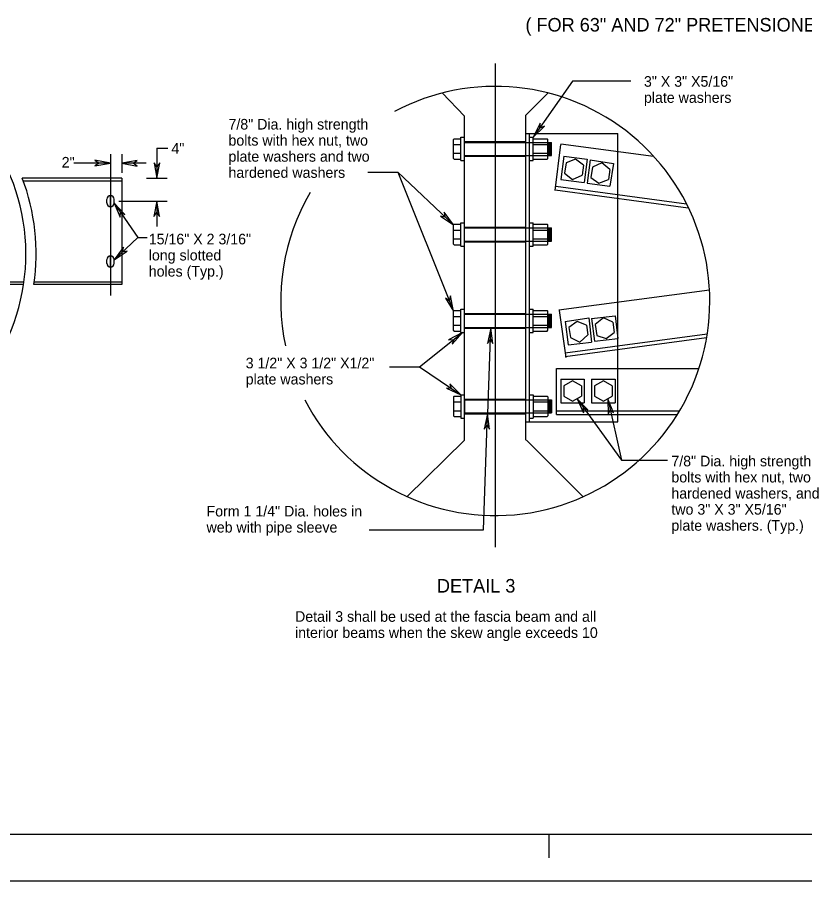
# Model space of a CAD drawing. Extents: x 499999.87 to 500002.82, y 499999.96 to 500001.79.
# Drawn here: x 500000.951 to 500001.658, y 499999.958 to 500000.733 of the extents above; entities that cross this region are included whole.
import ezdxf

# ---------------------------------------------------------------- set-up
doc = ezdxf.new("R2010")
doc.units = 0
doc.layers.add('1', color=7, linetype='Continuous')
doc.layers.add('2', color=7, linetype='Continuous')

msp = doc.modelspace()

# ---------------------------------------------------------------- linework, layer by layer
at = {"layer": '1'}
for p, q in [((500001.37992, 500000.6916), (500001.37992, 500000.25755)), ((500001.44948, 500000.67552), (500001.41404, 500000.62533)), ((500001.50164, 500000.67552), (500001.44948, 500000.67552)), ((500001.34318, 500000.62402), (500001.34252, 500000.62336)), ((500001.34252, 500000.6063), (500001.34252, 500000.62336)), ((500001.34318, 500000.62402), (500001.34908, 500000.62402)), ((500001.34908, 500000.60433), (500001.34908, 500000.62533)), ((500001.34908, 500000.62533), (500001.35236, 500000.62533)), ((500001.41076, 500000.62533), (500001.41404, 500000.62533)), ((500001.41404, 500000.60433), (500001.41404, 500000.62533)), ((500001.41404, 500000.62402), (500001.42651, 500000.62402)), ((500001.42717, 500000.62336), (500001.42651, 500000.62402)), ((500001.42717, 500000.6063), (500001.42717, 500000.62336)), ((500001.07644, 500000.61549), (500001.07644, 500000.58858)), ((500001.07644, 500000.61549), (500001.08629, 500000.61549)), ((500001.34252, 500000.61877), (500001.34908, 500000.61877)), ((500001.35236, 500000.62139), (500001.40748, 500000.62139)), ((500001.35236, 500000.60827), (500001.35236, 500000.62139)), ((500001.35236, 500000.62073), (500001.42717, 500000.62073)), ((500001.41404, 500000.61877), (500001.42717, 500000.61877)), ((500001.42717, 500000.62073), (500001.43045, 500000.62073)), ((500001.42782, 500000.60892), (500001.42782, 500000.62073)), ((500001.42848, 500000.60892), (500001.42848, 500000.62073)), ((500001.42913, 500000.60892), (500001.42913, 500000.62073)), ((500001.42979, 500000.60892), (500001.42979, 500000.62073)), ((500001.43045, 500000.60892), (500001.43045, 500000.62073)), ((500001.03478, 500000.61024), (500001.03478, 500000.48327)), ((500001.04495, 500000.61024), (500001.04495, 500000.5935)), ((500001.34252, 500000.61089), (500001.34908, 500000.61089)), ((500001.35236, 500000.60892), (500001.42717, 500000.60892)), ((500001.35236, 500000.60827), (500001.40748, 500000.60827)), ((500001.41404, 500000.61089), (500001.42717, 500000.61089)), ((500001.42717, 500000.60892), (500001.43045, 500000.60892)), ((500001.4416, 500000.60827), (500001.43898, 500000.58727)), ((500001.4416, 500000.60827), (500001.4626, 500000.60564)), ((500001.03478, 500000.60203), (500001.00197, 500000.60203)), ((500001.06693, 500000.60203), (500001.04495, 500000.60203)), ((500001.34318, 500000.60564), (500001.34252, 500000.6063)), ((500001.34318, 500000.60564), (500001.34908, 500000.60564)), ((500001.34908, 500000.60433), (500001.35236, 500000.60433)), ((500001.41076, 500000.60433), (500001.41404, 500000.60433)), ((500001.41404, 500000.60564), (500001.42651, 500000.60564)), ((500001.42651, 500000.60564), (500001.42717, 500000.6063)), ((500001.44357, 500000.60236), (500001.44226, 500000.59318)), ((500001.4521, 500000.60564), (500001.44357, 500000.60236)), ((500001.45932, 500000.60039), (500001.4521, 500000.60564)), ((500001.45932, 500000.60039), (500001.45801, 500000.59121)), ((500001.4626, 500000.60564), (500001.45997, 500000.58465)), ((500001.46522, 500000.60499), (500001.4626, 500000.58399)), ((500001.46522, 500000.60499), (500001.48622, 500000.60171)), ((500001.47572, 500000.60236), (500001.46719, 500000.59843)), ((500001.48294, 500000.59646), (500001.47572, 500000.60236)), ((500001.48622, 500000.60171), (500001.48294, 500000.58136)), ((500001.26575, 500000.59383), (500001.29265, 500000.59383)), ((500001.29265, 500000.59383), (500001.34252, 500000.54659)), ((500001.29265, 500000.59383), (500001.34252, 500000.46916)), ((500001.44226, 500000.59318), (500001.44948, 500000.58727)), ((500001.44948, 500000.58727), (500001.45801, 500000.59121)), ((500001.46719, 500000.59843), (500001.46588, 500000.58924)), ((500001.48294, 500000.59646), (500001.48163, 500000.58727)), ((500001.04495, 500000.58858), (500000.95571, 500000.58858)), ((500001.04495, 500000.58596), (500000.95669, 500000.58596)), ((500001.04495, 500000.58858), (500001.04495, 500000.49311)), ((500001.06726, 500000.58858), (500001.08563, 500000.58858)), ((500001.43898, 500000.58727), (500001.45997, 500000.58465)), ((500001.4626, 500000.58399), (500001.48294, 500000.58136)), ((500001.46588, 500000.58924), (500001.4731, 500000.58399)), ((500001.4731, 500000.58399), (500001.48163, 500000.58727)), ((500001.0315, 500000.56627), (500001.0315, 500000.56955)), ((500001.03478, 500000.56266), (500001.03478, 500000.57283)), ((500001.03806, 500000.56627), (500001.03806, 500000.56955)), ((500001.04232, 500000.56791), (500001.08563, 500000.56791)), ((500001.07644, 500000.56791), (500001.07644, 500000.54528)), ((500001.03806, 500000.56627), (500001.05938, 500000.53543)), ((500001.34318, 500000.54724), (500001.34252, 500000.54659)), ((500001.34252, 500000.52953), (500001.34252, 500000.54659)), ((500001.34318, 500000.54724), (500001.34908, 500000.54724)), ((500001.34908, 500000.52756), (500001.34908, 500000.54856)), ((500001.34908, 500000.54856), (500001.35236, 500000.54856)), ((500001.35236, 500000.54462), (500001.40748, 500000.54462)), ((500001.35236, 500000.5315), (500001.35236, 500000.54462)), ((500001.41076, 500000.54856), (500001.41404, 500000.54856)), ((500001.41404, 500000.52756), (500001.41404, 500000.54856)), ((500001.41404, 500000.54724), (500001.42651, 500000.54724)), ((500001.42717, 500000.54659), (500001.42651, 500000.54724)), ((500001.42717, 500000.52953), (500001.42717, 500000.54659)), ((500001.34252, 500000.54199), (500001.34908, 500000.54199)), ((500001.35236, 500000.54396), (500001.42717, 500000.54396)), ((500001.41404, 500000.54199), (500001.42717, 500000.54199)), ((500001.42717, 500000.54396), (500001.43045, 500000.54396)), ((500001.42782, 500000.53215), (500001.42782, 500000.54396)), ((500001.42848, 500000.53215), (500001.42848, 500000.54396)), ((500001.42913, 500000.53215), (500001.42913, 500000.54396)), ((500001.42979, 500000.53215), (500001.42979, 500000.54396)), ((500001.43045, 500000.53215), (500001.43045, 500000.54396)), ((500001.05938, 500000.53543), (500001.03806, 500000.51542)), ((500001.05938, 500000.53543), (500001.06791, 500000.53543)), ((500001.34252, 500000.53412), (500001.34908, 500000.53412)), ((500001.34318, 500000.52887), (500001.34252, 500000.52953)), ((500001.34318, 500000.52887), (500001.34908, 500000.52887)), ((500001.35236, 500000.53215), (500001.42717, 500000.53215)), ((500001.35236, 500000.5315), (500001.40748, 500000.5315)), ((500001.41404, 500000.53412), (500001.42717, 500000.53412)), ((500001.41404, 500000.52887), (500001.42651, 500000.52887)), ((500001.42651, 500000.52887), (500001.42717, 500000.52953)), ((500001.42717, 500000.53215), (500001.43045, 500000.53215)), ((500001.34908, 500000.52756), (500001.35236, 500000.52756)), ((500001.41076, 500000.52756), (500001.41404, 500000.52756)), ((500001.0315, 500000.51214), (500001.0315, 500000.51542)), ((500001.03478, 500000.50853), (500001.03478, 500000.5187)), ((500001.03806, 500000.51214), (500001.03806, 500000.51542)), ((500000.95702, 500000.49541), (500000.80873, 500000.49541)), ((500000.95669, 500000.49311), (500000.80873, 500000.49311)), ((500001.04495, 500000.49311), (500000.96621, 500000.49311)), ((500001.04495, 500000.49541), (500000.96654, 500000.49541)), ((500001.34318, 500000.46982), (500001.34252, 500000.46916)), ((500001.34252, 500000.4521), (500001.34252, 500000.46916)), ((500001.34318, 500000.46982), (500001.34908, 500000.46982)), ((500001.34908, 500000.45013), (500001.34908, 500000.47113)), ((500001.34908, 500000.47113), (500001.35236, 500000.47113)), ((500001.35236, 500000.46719), (500001.40748, 500000.46719)), ((500001.35236, 500000.45407), (500001.35236, 500000.46719)), ((500001.41076, 500000.47113), (500001.41404, 500000.47113)), ((500001.41404, 500000.45013), (500001.41404, 500000.47113)), ((500001.41404, 500000.46982), (500001.42651, 500000.46982)), ((500001.42717, 500000.46916), (500001.42651, 500000.46982)), ((500001.42717, 500000.4521), (500001.42717, 500000.46916)), ((500001.34252, 500000.46457), (500001.34908, 500000.46457)), ((500001.35236, 500000.46654), (500001.42717, 500000.46654)), ((500001.41404, 500000.46457), (500001.42717, 500000.46457)), ((500001.42717, 500000.46654), (500001.43045, 500000.46654)), ((500001.42782, 500000.45472), (500001.42782, 500000.46654)), ((500001.42848, 500000.45472), (500001.42848, 500000.46654)), ((500001.42913, 500000.45472), (500001.42913, 500000.46654)), ((500001.42979, 500000.45472), (500001.42979, 500000.46654)), ((500001.43045, 500000.45472), (500001.43045, 500000.46654)), ((500001.44291, 500000.45997), (500001.46391, 500000.46325)), ((500001.44291, 500000.45997), (500001.44554, 500000.43898)), ((500001.45341, 500000.45997), (500001.44619, 500000.45472)), ((500001.46194, 500000.45669), (500001.45341, 500000.45997)), ((500001.46391, 500000.46325), (500001.46654, 500000.4416)), ((500001.46654, 500000.4626), (500001.48753, 500000.46522)), ((500001.46654, 500000.4626), (500001.46916, 500000.44226)), ((500001.47703, 500000.46325), (500001.46982, 500000.45735)), ((500001.48556, 500000.45932), (500001.47703, 500000.46325)), ((500001.48556, 500000.45932), (500001.48688, 500000.45013)), ((500001.48753, 500000.46522), (500001.49016, 500000.44488)), ((500001.34252, 500000.45669), (500001.34908, 500000.45669)), ((500001.34318, 500000.45144), (500001.34252, 500000.4521)), ((500001.34318, 500000.45144), (500001.34908, 500000.45144)), ((500001.35236, 500000.45472), (500001.42717, 500000.45472)), ((500001.35236, 500000.45407), (500001.40748, 500000.45407)), ((500001.37336, 500000.3773), (500001.37598, 500000.45407)), ((500001.41404, 500000.45669), (500001.42717, 500000.45669)), ((500001.41404, 500000.45144), (500001.42651, 500000.45144)), ((500001.42651, 500000.45144), (500001.42717, 500000.4521)), ((500001.42717, 500000.45472), (500001.43045, 500000.45472)), ((500001.44619, 500000.45472), (500001.44751, 500000.44554)), ((500001.46194, 500000.45669), (500001.46325, 500000.44816)), ((500001.46982, 500000.45735), (500001.47113, 500000.44751)), ((500001.31201, 500000.41929), (500001.35072, 500000.45013)), ((500001.34908, 500000.45013), (500001.35236, 500000.45013)), ((500001.41076, 500000.45013), (500001.41404, 500000.45013)), ((500001.44751, 500000.44554), (500001.45604, 500000.4416)), ((500001.45604, 500000.4416), (500001.46325, 500000.44816)), ((500001.46916, 500000.44226), (500001.49016, 500000.44488)), ((500001.47113, 500000.44751), (500001.47966, 500000.44488)), ((500001.47966, 500000.44488), (500001.48688, 500000.45013)), ((500001.44554, 500000.43898), (500001.46654, 500000.4416)), ((500001.2851, 500000.41929), (500001.31201, 500000.41929)), ((500001.31201, 500000.41929), (500001.34908, 500000.39436)), ((500001.43898, 500000.40814), (500001.43898, 500000.38714)), ((500001.43898, 500000.40814), (500001.45997, 500000.40814)), ((500001.44948, 500000.40682), (500001.4416, 500000.40223)), ((500001.45735, 500000.40223), (500001.44948, 500000.40682)), ((500001.45997, 500000.40814), (500001.45997, 500000.38714)), ((500001.46654, 500000.40814), (500001.46654, 500000.38714)), ((500001.46654, 500000.40814), (500001.48753, 500000.40814)), ((500001.47703, 500000.40682), (500001.46916, 500000.40223)), ((500001.48491, 500000.40223), (500001.47703, 500000.40682)), ((500001.48753, 500000.40814), (500001.48753, 500000.38714)), ((500001.4416, 500000.40223), (500001.4416, 500000.39304)), ((500001.45735, 500000.40223), (500001.45735, 500000.39304)), ((500001.46916, 500000.40223), (500001.46916, 500000.39304)), ((500001.48491, 500000.40223), (500001.48491, 500000.39304)), ((500001.34318, 500000.39304), (500001.34252, 500000.39239)), ((500001.34252, 500000.39239), (500001.34252, 500000.37533)), ((500001.34318, 500000.39304), (500001.34908, 500000.39304)), ((500001.34908, 500000.39436), (500001.34908, 500000.37336)), ((500001.34908, 500000.39436), (500001.35236, 500000.39436)), ((500001.35236, 500000.39042), (500001.40748, 500000.39042)), ((500001.35236, 500000.39042), (500001.35236, 500000.3773)), ((500001.35236, 500000.38976), (500001.42717, 500000.38976)), ((500001.41076, 500000.39436), (500001.41404, 500000.39436)), ((500001.41404, 500000.39436), (500001.41404, 500000.37336)), ((500001.41404, 500000.39304), (500001.42651, 500000.39304)), ((500001.42651, 500000.39304), (500001.42717, 500000.39239)), ((500001.42717, 500000.39239), (500001.42717, 500000.37533)), ((500001.42717, 500000.38976), (500001.43045, 500000.38976)), ((500001.42782, 500000.38976), (500001.42782, 500000.37795)), ((500001.42848, 500000.38976), (500001.42848, 500000.37795)), ((500001.42913, 500000.38976), (500001.42913, 500000.37795)), ((500001.42979, 500000.38976), (500001.42979, 500000.37795)), ((500001.43045, 500000.38976), (500001.43045, 500000.37795)), ((500001.4416, 500000.39304), (500001.44948, 500000.38845)), ((500001.44948, 500000.38845), (500001.45735, 500000.39304)), ((500001.45341, 500000.39075), (500001.49344, 500000.33563)), ((500001.46916, 500000.39304), (500001.47703, 500000.38845)), ((500001.47703, 500000.38845), (500001.48491, 500000.39304)), ((500001.48097, 500000.39075), (500001.49344, 500000.33563)), ((500001.34252, 500000.3878), (500001.34908, 500000.3878)), ((500001.41404, 500000.3878), (500001.42717, 500000.3878)), ((500001.43898, 500000.38714), (500001.45997, 500000.38714)), ((500001.46654, 500000.38714), (500001.48753, 500000.38714)), ((500001.34252, 500000.37992), (500001.34908, 500000.37992)), ((500001.34318, 500000.37467), (500001.34252, 500000.37533)), ((500001.34318, 500000.37467), (500001.34908, 500000.37467)), ((500001.35236, 500000.37795), (500001.42717, 500000.37795)), ((500001.35236, 500000.3773), (500001.40748, 500000.3773)), ((500001.36942, 500000.27297), (500001.37303, 500000.3773)), ((500001.41404, 500000.37992), (500001.42717, 500000.37992)), ((500001.41404, 500000.37467), (500001.42651, 500000.37467)), ((500001.42717, 500000.37533), (500001.42651, 500000.37467)), ((500001.42717, 500000.37795), (500001.43045, 500000.37795)), ((500001.34908, 500000.37336), (500001.35236, 500000.37336)), ((500001.41076, 500000.37336), (500001.41404, 500000.37336)), ((500001.49344, 500000.33563), (500001.53445, 500000.33563)), ((500001.26706, 500000.27297), (500001.36942, 500000.27297)), ((500000.03314, 500000), (500002.78314, 500000)), ((500001.42808, 499999.99983), (500001.42808, 499999.97899)), ((499999.86647, 499999.95833), (500002.8248, 499999.95833))]:
    msp.add_line(p, q, dxfattribs=at)
for points in [[(500001.41404, 500000.62533), (500001.42421, 500000.63517), (500001.41995, 500000.63353), (500001.42028, 500000.6378)], [(500001.03478, 500000.60203), (500001.021, 500000.60466), (500001.02461, 500000.60203), (500001.021, 500000.59974)], [(500001.03478, 500000.60203), (500001.021, 500000.60466), (500001.02461, 500000.60203), (500001.021, 500000.59974)], [(500001.04495, 500000.60203), (500001.05873, 500000.59941), (500001.05512, 500000.60203), (500001.05873, 500000.60433)], [(500001.07644, 500000.58858), (500001.07907, 500000.60236), (500001.07644, 500000.59875), (500001.07415, 500000.60236)], [(500001.07644, 500000.56791), (500001.07382, 500000.55413), (500001.07644, 500000.55774), (500001.07874, 500000.55413)], [(500001.03806, 500000.56627), (500001.04364, 500000.55348), (500001.04396, 500000.55807), (500001.0479, 500000.5561)], [(500001.34252, 500000.54659), (500001.33432, 500000.55807), (500001.33497, 500000.55348), (500001.33104, 500000.55446)], [(500001.03806, 500000.51542), (500001.04987, 500000.52297), (500001.0456, 500000.52231), (500001.04659, 500000.52657)], [(500001.34252, 500000.46916), (500001.3399, 500000.48294), (500001.33858, 500000.47867), (500001.3353, 500000.48097)], [(500001.37598, 500000.45407), (500001.37303, 500000.44029), (500001.37566, 500000.4439), (500001.37795, 500000.44029)], [(500001.35072, 500000.45013), (500001.33825, 500000.44357), (500001.34285, 500000.4439), (500001.34154, 500000.43963)], [(500001.34908, 500000.39436), (500001.33924, 500000.4042), (500001.34055, 500000.39993), (500001.33629, 500000.40026)], [(500001.45341, 500000.39075), (500001.45932, 500000.37795), (500001.45932, 500000.38255), (500001.46325, 500000.38091)], [(500001.48097, 500000.39075), (500001.4813, 500000.37664), (500001.48327, 500000.38091), (500001.48622, 500000.37795)], [(500001.37303, 500000.3773), (500001.37008, 500000.36352), (500001.3727, 500000.36713), (500001.375, 500000.36352)]]:
    msp.add_lwpolyline(points, close=True, dxfattribs=at)
for centre, radius, start, end in [((500000.7758, 500000.52065), 0.18324, 220.32282, 140.19628), ((500001.38005, 500000.47841), 0.1925, 207.47544, 118.01597), ((500000.77581, 500000.52064), 0.1924, 351.79481, 20.69824), ((500001.38005, 500000.47841), 0.1925, 149.66991, 192.09267), ((500001.03491, 500000.56961), 0.00328, 0, 180), ((500001.03491, 500000.56633), 0.00328, 180, 0), ((500001.03491, 500000.51548), 0.00328, 0, 180), ((500001.03491, 500000.5122), 0.00328, 180, 0)]:
    msp.add_arc(centre, radius, start, end, dxfattribs=at)
at = {"layer": '2'}
for p, q in [((500001.35236, 500000.64436), (500001.33235, 500000.66503)), ((500001.40748, 500000.64501), (500001.42749, 500000.66503)), ((500001.35236, 500000.35367), (500001.35236, 500000.64436)), ((500001.40748, 500000.35367), (500001.40748, 500000.64501)), ((500001.40748, 500000.62861), (500001.49016, 500000.62861)), ((500001.41076, 500000.37008), (500001.41076, 500000.62861)), ((500001.49016, 500000.37008), (500001.49016, 500000.62861)), ((500001.43373, 500000.57743), (500001.43898, 500000.61877)), ((500001.43898, 500000.61942), (500001.52198, 500000.60827)), ((500001.43373, 500000.57808), (500001.55315, 500000.56201)), ((500001.43438, 500000.58136), (500001.55151, 500000.56562)), ((500001.43701, 500000.47047), (500001.57218, 500000.48852)), ((500001.44357, 500000.42782), (500001.43766, 500000.46982)), ((500001.44291, 500000.43176), (500001.57021, 500000.44882)), ((500001.44291, 500000.42848), (500001.56955, 500000.44554)), ((500001.43504, 500000.41798), (500001.56266, 500000.41798)), ((500001.43504, 500000.37664), (500001.43504, 500000.41798)), ((500001.43504, 500000.37992), (500001.54528, 500000.37992)), ((500001.43504, 500000.37664), (500001.54331, 500000.37664)), ((500001.40748, 500000.37008), (500001.49016, 500000.37008)), ((500001.30085, 500000.30282), (500001.35236, 500000.35367)), ((500001.45899, 500000.30282), (500001.40814, 500000.35367))]:
    msp.add_line(p, q, dxfattribs=at)

# ---------------------------------------------------------------- texts
at = {"layer": '1'}
for s, height, p in [('( FOR 63" AND 72" PRETENSIONED BEAMS )', 0.0121398, (500001.40715, 500000.72014)), ('3" X 3" X5/16"', 0.0095138, (500001.51345, 500000.6706)), ('plate washers', 0.0095138, (500001.51345, 500000.65617)), ('7/8" Dia. high strength', 0.0095138, (500001.14075, 500000.63222)), ('bolts with hex nut, two', 0.0095138, (500001.14075, 500000.61778)), ('4"', 0.009514, (500001.08957, 500000.61056)), ('2"', 0.009514, (500000.99114, 500000.5981)), ('plate washers and two', 0.0095138, (500001.14075, 500000.60335)), ('hardened washers', 0.0095138, (500001.14075, 500000.58891)), ('15/16" X 2 3/16"', 0.0095138, (500001.06923, 500000.5292)), ('long slotted', 0.0095138, (500001.06923, 500000.51476)), ('holes (Typ.)', 0.0095138, (500001.06923, 500000.50033)), ('3 1/2" X 3 1/2" X1/2"', 0.0095138, (500001.15617, 500000.41798)), ('plate washers', 0.0095138, (500001.15617, 500000.40354)), ('7/8" Dia. high strength', 0.0095138, (500001.53806, 500000.33005)), ('bolts with hex nut, two', 0.0095138, (500001.53806, 500000.31562)), ('hardened washers, and', 0.0095138, (500001.53806, 500000.30118)), ('two 3" X 3" X5/16"', 0.0095138, (500001.53806, 500000.28675)), ('Form 1 1/4" Dia. holes in', 0.0095138, (500001.12106, 500000.2851)), ('plate washers. (Typ.)', 0.0095138, (500001.53806, 500000.27231)), ('web with pipe sleeve', 0.0095138, (500001.12106, 500000.27067)), ('DETAIL 3', 0.01214, (500001.32776, 500000.21686)), ('Detail 3 shall be used at the fascia beam and all', 0.0095138, (500001.20046, 500000.19062)), ('interior beams when the skew angle exceeds 10', 0.0095138, (500001.20046, 500000.17618))]:
    msp.add_text(s, height=height, dxfattribs=at).set_placement(p)

doc.saveas('drawing.dxf')
